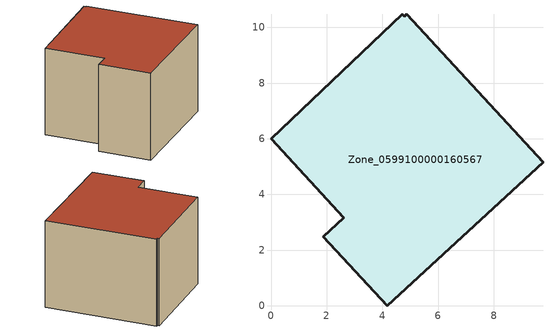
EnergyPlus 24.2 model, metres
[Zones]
Zone_0599100000160567
 floor ground (C_G): 4.87,10.47 9.76,5.15 4.16,0 1.88,2.49 2.61,3.16 0,6.01 4.71,10.47 4.79,10.39 z0
 wall outside (C_F): 2.61,3.16 1.88,2.49 4.16,0 9.76,5.15 4.87,10.47 4.79,10.39 4.71,10.47 0,6.01 2.61,3.16 z0:5.73
 roof outside (C_R): 9.76,5.15 4.87,10.47 4.79,10.39 4.71,10.47 0,6.01 2.61,3.16 1.88,2.49 4.16,0 z5.73
[BUILDING]
Pand.0599100000160567: North Axis=0; Terrain=City; Loads Convergence Tolerance Value=0.04; Temperature Convergence Tolerance Value=0.4; Solar Distribution=FullExterior; Maximum Number of Warmup Days=25; Minimum Number of Warmup Days=1
[Site:Location]
Rotterdam.The.Hague.AP_ZH_NLD Design_Conditions: Latitude=51.96; Longitude=4.45; Time Zone=1; Elevation=-4.5
[SITE:GROUNDTEMPERATURE:BUILDINGSURFACE]
18, 18, 18, 18, 18, 18, 18, 18, 18, 18, 18, 18
[MATERIAL] Thermal Absorptance=0.9; Solar Absorptance=0.7; Visible Absorptance=0.7
Name | Roughness | Thickness | Conductivity | Density | Specific Heat
G.TI.1975-1991 | MediumSmooth | 0.15 | 0.288461 | 540 | 1210
F.TI.1975-1991 | Rough | 0.3 | 0.230769 | 1920 | 840
R.TI.1975-1991 | MediumRough | 0.2 | 0.153846 | 1500 | 1000
[CONSTRUCTION]
C_G: G.TI.1975-1991
C_F: F.TI.1975-1991
C_R: R.TI.1975-1991
[ZONE]
Zone_0599100000160567: Type=1; Multiplier=1; Ceiling Height=Autocalculate; Volume=Autocalculate; Floor Area=autocalculate; Part of Total Floor Area=Yes
[ZONEINFILTRATION:DESIGNFLOWRATE]
Infil_Zone_0599100000160567: Zone or ZoneList or Space or SpaceList=Zone_0599100000160567; Schedule=AlwaysOn; Design Flow Rate Calculation Method=Flow/Area; Flow Rate per Floor Area=0.003; Constant Term Coefficient=1; Temperature Term Coefficient=0; Velocity Term Coefficient=0; Velocity Squared Term Coefficient=0
[HVACTEMPLATE:ZONE:IDEALLOADSAIRSYSTEM]
Zone_0599100000160567: Maximum Heating Supply Air Temperature=50; Minimum Cooling Supply Air Temperature=13; Maximum Heating Supply Air Humidity Ratio=0.0156; Minimum Cooling Supply Air Humidity Ratio=0.0077; Heating Limit=NoLimit; Cooling Limit=NoLimit; Dehumidification Control Type=ConstantSensibleHeatRatio; Cooling Sensible Heat Ratio=0.7; Dehumidification Setpoint=60; Humidification Control Type=None; Humidification Setpoint=30; Outdoor Air Method=None; Outdoor Air Flow Rate per Person=0.00944; Outdoor Air Flow Rate per Zone Floor Area=0; Outdoor Air Flow Rate per Zone=0; Demand Controlled Ventilation Type=None; Outdoor Air Economizer Type=NoEconomizer; Heat Recovery Type=None; Sensible Heat Recovery Effectiveness=0.7; Latent Heat Recovery Effectiveness=0.65
[ZONECONTROL:THERMOSTAT]
ThermostatControl_Zone_0599100000160567: Zone or ZoneList=Zone_0599100000160567; Control Type Schedule=DualSetpointControlType; Control 1=Thermostat_Zone_0599100000160567; Temperature Difference Between Cutout And Setpoint=0
[THERMOSTATSETPOINT:DUALSETPOINT]
Thermostat_Zone_0599100000160567: Heating Setpoint Temperature Schedule=HeatingSetpoint_Zone_0599100000160567; Cooling Setpoint Temperature Schedule=CoolingSetpoint_Zone_0599100000160567
[SCHEDULE:COMPACT]
HeatingSetpoint_Zone_0599100000160567: Through: 12/31, For: AllDays, Until: 24:00, 21
CoolingSetpoint_Zone_0599100000160567: Through: 12/31, For: AllDays, Until: 24:00, 24
DualSetpointControlType: Through: 12/31, For: AllDays, Until: 24:00, 4
AlwaysOn: Through: 12/31, For: AllDays, Until: 24:00, 1
